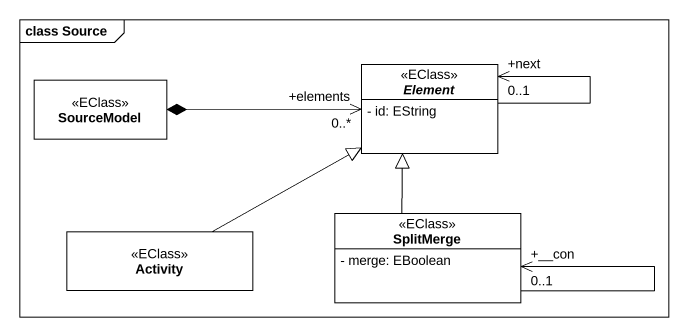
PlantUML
@startuml
mainframe class Source
hide circle
hide empty members
skinparam classAttributeIconSize 0
abstract class Element <<EClass>> {
  - id: EString
}
class SourceModel <<EClass>>
class Activity <<EClass>>
class SplitMerge <<EClass>> {
  - merge: EBoolean
}
Element --> "+next\n0..1" Element
SourceModel *-right-> "+elements\n0..*" Element
Activity -right-|> Element
SplitMerge -up-|> Element
SplitMerge --> "+__con\n0..1" SplitMerge
@enduml
